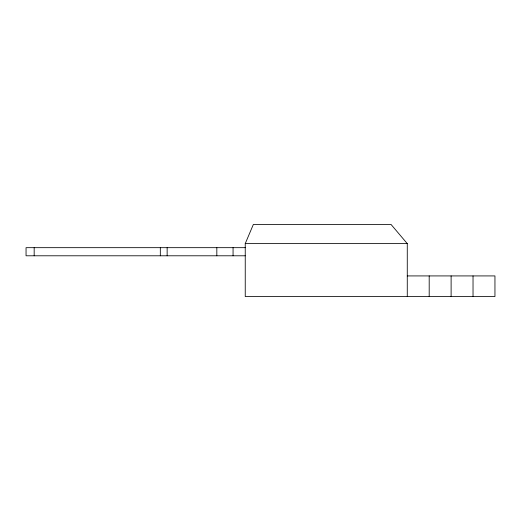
<?xml version="1.0" encoding="UTF-8"?>
<svg xmlns="http://www.w3.org/2000/svg" width="521" height="521" viewBox="0 0 521 521"><rect width="100%" height="100%" fill="white"/><g stroke="black" fill="none" stroke-linecap="round" stroke-linejoin="round"><path stroke-width="0.78" d="M407.272 275.922L494.95 275.922L494.95 296.547L245.241 296.547L245.241 243.613L253.356 224.453L391.037 224.453L407.272 243.613L407.272 296.547M245.241 243.613L407.272 243.613M245.241 247.67L26.05 247.67L26.05 255.791L245.241 255.791M473.029 275.922L473.029 296.547M451.114 275.922L451.114 296.547M429.193 275.922L429.193 296.547M233.063 247.67L233.063 255.791M216.827 247.67L216.827 255.791M167.143 247.67L167.143 255.791M160.325 247.67L160.325 255.791M34.171 247.67L34.171 255.791"/></g></svg>
